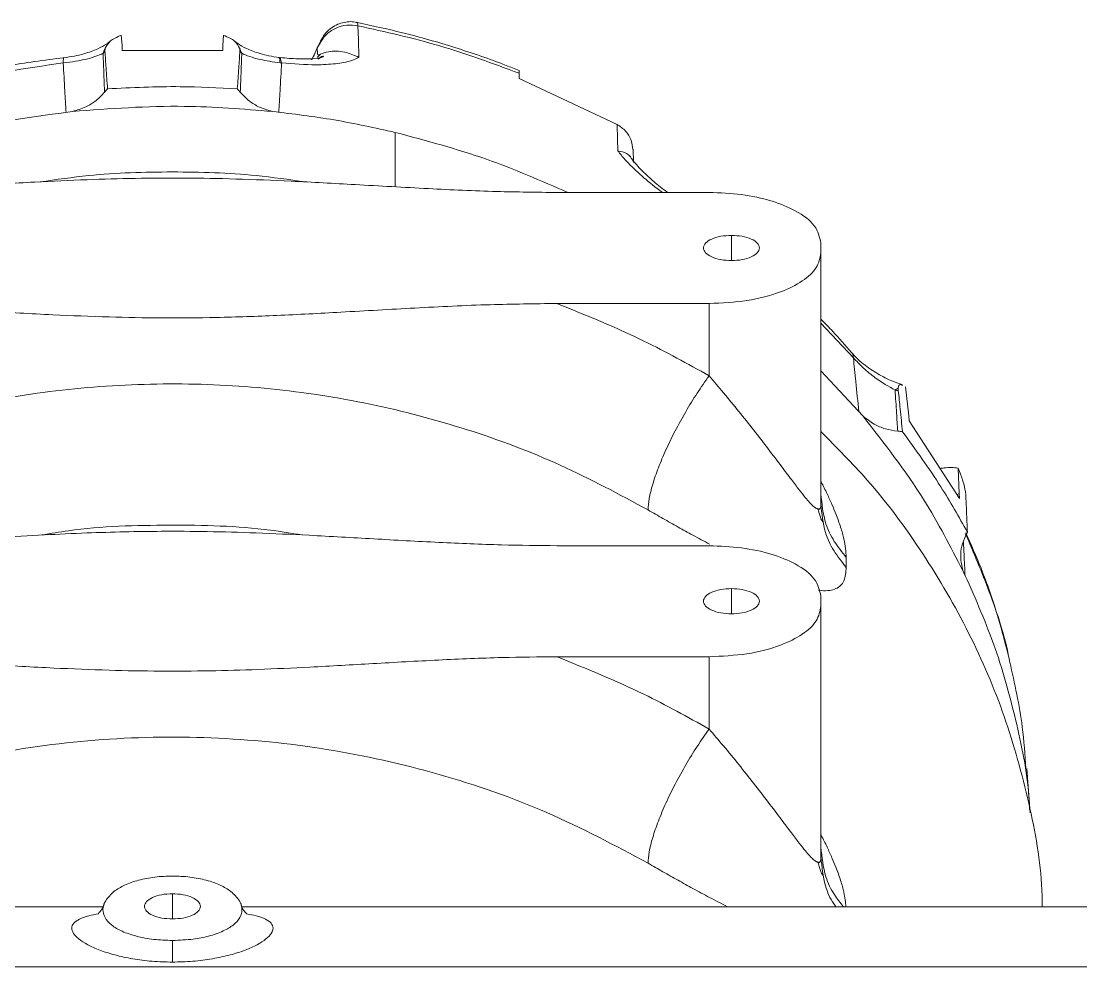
# Model space of a CAD drawing. Header units: millimetres. Extents: x 169 to 14583, y -399 to 10804.
# Drawn here: x 9237.4 to 9332.2, y 2976.8 to 3061.3 of the extents above; entities that cross this region are included whole.
import ezdxf

# ---------------------------------------------------------------- set-up
doc = ezdxf.new("R2010")
doc.units = ezdxf.units.MM
doc.header["$LTSCALE"] = 35

msp = doc.modelspace()

# ---------------------------------------------------------------- linework, layer by layer
at = {"color": 7, "linetype": 'Continuous', "lineweight": 18}
for p, q in [((9246.39, 3060.076), (9246.467, 3059.153)), ((9255.467, 3059.153), (9255.544, 3060.076)), ((9263.924, 3058.96), (9264.121, 3059.28)), ((9264.228, 3059.616), (9263.944, 3058.988)), ((9264.271, 3059.593), (9264.121, 3059.28)), ((9246.467, 3059.153), (9246.467, 3058.734)), ((9246.467, 3058.734), (9255.467, 3058.734)), ((9255.467, 3058.734), (9255.467, 3059.153)), ((9263.666, 3058.38), (9263.396, 3057.891)), ((9263.575, 3058.147), (9263.924, 3058.96)), ((9263.79, 3058.649), (9263.673, 3058.391)), ((9263.946, 3058.126), (9264.215, 3058.385)), ((9260.539, 3057.996), (9260.606, 3058.083)), ((9260.606, 3058.083), (9260.737, 3057.611)), ((9281.967, 3056.686), (9281.967, 3056.226)), ((9281.967, 3056.226), (9290.733, 3052.117)), ((9270.896, 3051.394), (9270.896, 3046.536)), ((9292.204, 3048.717), (9292.167, 3049.893)), ((9298.967, 3046.029), (9285.362, 3046.029)), ((9300.967, 3042.195), (9300.967, 3039.94)), ((9308.967, 3041.519), (9308.967, 3040.617)), ((9308.967, 3040.617), (9308.967, 3018.176)), ((9298.967, 3036.106), (9285.362, 3036.106)), ((9298.967, 3036.106), (9298.967, 3029.641)), ((9308.967, 3034.355), (9311.873, 3031.259)), ((9308.967, 3030.074), (9312.729, 3026.053)), ((9316.547, 3028.659), (9316.825, 3026.067)), ((9316.825, 3026.067), (9316.855, 3025.632)), ((9316.855, 3025.632), (9321.355, 3018.676)), ((9321.325, 3019.111), (9321.243, 3021.4)), ((9321.325, 3019.111), (9321.137, 3019.014)), ((9321.355, 3018.676), (9321.325, 3019.111)), ((9298.967, 3014.455), (9285.362, 3014.455)), ((9311.24, 3012.511), (9311.24, 3013.414)), ((9300.967, 3010.621), (9300.967, 3008.366)), ((9308.967, 3009.945), (9308.967, 3009.043)), ((9308.967, 2986.603), (9308.967, 3009.043)), ((9298.967, 3004.532), (9285.362, 3004.532)), ((9298.967, 2998.067), (9298.967, 3004.532)), ((9327.685, 2990.572), (9327.378, 2994.533)), ((9250.967, 2983.346), (9250.967, 2981.091)), ((9244.742, 2982.183), (9176.967, 2982.183)), ((9336.967, 2982.183), (9257.189, 2982.183)), ((9336.967, 2976.816), (9176.967, 2976.816))]:
    msp.add_line(p, q, dxfattribs=at)
at = {"color": 7, "linetype": 'Continuous', "lineweight": 18, "flags": 128}
for points in [[(9267.646, 3058.101), (9267.595, 3059.689), (9267.555, 3060.936)], [(9290.733, 3052.117), (9290.774, 3050.791), (9290.806, 3049.75)]]:
    msp.add_lwpolyline(points, dxfattribs=at)
at = {"color": 7, "linetype": 'Continuous', "lineweight": 18}
for points, knots in [([(9267.477, 3061.2), (9267.42, 3061.217), (9267.005, 3061.345), (9266.341, 3061.273), (9265.592, 3061.015), (9265.039, 3060.661), (9264.542, 3060.175), (9264.314, 3059.762), (9264.198, 3059.551)], [0, 0, 0, 0, 0.045296, 0.327135, 0.480915, 0.645208, 0.818758, 1, 1, 1, 1]), ([(9281.971, 3056.925), (9281.586, 3057.081), (9279.708, 3057.84), (9276.248, 3059.016), (9271.766, 3060.307), (9268.781, 3060.942), (9267.391, 3061.238)], [0, 0, 0, 0, 0.082324, 0.401747, 0.721234, 1, 1, 1, 1]), ([(9267.555, 3060.936), (9267.548, 3061.09), (9267.541, 3061.27), (9267.483, 3061.199), (9267.474, 3061.189)], [0, 0, 0, 0, 0.852207, 1, 1, 1, 1]), ([(9267.555, 3060.936), (9267.227, 3060.971), (9266.543, 3061.044), (9265.517, 3060.743), (9264.625, 3060.148), (9264.287, 3059.565), (9264.121, 3059.28)], [0, 0, 0, 0, 0.233564, 0.488077, 0.749122, 1, 1, 1, 1]), ([(9245.359, 3059.523), (9245.269, 3059.45), (9245.024, 3059.253), (9244.303, 3058.855), (9243.288, 3058.474), (9242.21, 3058.206), (9241.585, 3058.119), (9241.265, 3058.074)], [0, 0, 0, 0, 0.149107, 0.402694, 0.686012, 0.839236, 1, 1, 1, 1]), ([(9244.963, 3058.926), (9245.075, 3059.146), (9245.238, 3059.465), (9245.825, 3059.848), (9246.196, 3059.998), (9246.39, 3060.076)], [0, 0, 0, 0, 0.514025, 0.746052, 1, 1, 1, 1]), ([(9255.544, 3060.076), (9255.739, 3059.997), (9256.113, 3059.846), (9256.699, 3059.463), (9256.861, 3059.144), (9256.972, 3058.926)], [0, 0, 0, 0, 0.2557728, 0.4894538, 1, 1, 1, 1]), ([(9260.508, 3058.094), (9260.198, 3058.141), (9259.594, 3058.234), (9258.56, 3058.503), (9257.589, 3058.877), (9256.897, 3059.263), (9256.661, 3059.453), (9256.575, 3059.523)], [0, 0, 0, 0, 0.1610414, 0.3146051, 0.5986155, 0.8527273, 1, 1, 1, 1]), ([(9241.198, 3057.609), (9241.575, 3057.655), (9242.357, 3057.75), (9243.339, 3057.962), (9244.166, 3058.204), (9244.562, 3058.381), (9244.765, 3058.472)], [0, 0, 0, 0, 0.224267, 0.464742, 0.724441, 1, 1, 1, 1]), ([(9244.963, 3058.926), (9244.921, 3058.844), (9244.847, 3058.699), (9244.79, 3058.541), (9244.765, 3058.472)], [0, 0, 0, 0, 0.56, 1, 1, 1, 1]), ([(9244.765, 3058.472), (9244.796, 3058.508), (9244.85, 3058.571), (9244.907, 3058.633), (9244.932, 3058.661)], [0, 0, 0, 0, 0.559635, 1, 1, 1, 1]), ([(9244.765, 3058.472), (9244.789, 3057.822), (9244.833, 3056.662), (9244.877, 3055.5), (9244.897, 3054.989)], [0, 0, 0, 0, 0.56, 1, 1, 1, 1]), ([(9244.932, 3058.661), (9244.931, 3058.71), (9244.93, 3058.798), (9244.953, 3058.887), (9244.963, 3058.926)], [0, 0, 0, 0, 0.56449, 1, 1, 1, 1]), ([(9245.164, 3055.299), (9245.12, 3055.918), (9245.039, 3057.039), (9244.965, 3058.159), (9244.932, 3058.661)], [0, 0, 0, 0, 0.552692, 1, 1, 1, 1]), ([(9256.77, 3055.299), (9256.815, 3055.921), (9256.895, 3057.041), (9256.97, 3058.162), (9257.003, 3058.661)], [0, 0, 0, 0, 0.55491, 1, 1, 1, 1]), ([(9256.972, 3058.926), (9256.984, 3058.876), (9257.006, 3058.787), (9257.004, 3058.7), (9257.003, 3058.661)], [0, 0, 0, 0, 0.555438, 1, 1, 1, 1]), ([(9257.169, 3058.472), (9257.137, 3058.56), (9257.079, 3058.717), (9257.005, 3058.862), (9256.972, 3058.926)], [0, 0, 0, 0, 0.56, 1, 1, 1, 1]), ([(9257.003, 3058.661), (9257.034, 3058.626), (9257.091, 3058.564), (9257.145, 3058.5), (9257.169, 3058.472)], [0, 0, 0, 0, 0.560364, 1, 1, 1, 1]), ([(9257.037, 3054.989), (9257.062, 3055.64), (9257.107, 3056.801), (9257.15, 3057.962), (9257.169, 3058.472)], [0, 0, 0, 0, 0.56, 1, 1, 1, 1]), ([(9257.169, 3058.472), (9257.391, 3058.374), (9257.82, 3058.182), (9258.683, 3057.941), (9259.617, 3057.748), (9260.276, 3057.665), (9260.595, 3057.624)], [0, 0, 0, 0, 0.306594, 0.593498, 0.802796, 1, 1, 1, 1]), ([(9264.215, 3058.385), (9264.119, 3058.338), (9263.966, 3058.262), (9263.928, 3058.517), (9263.925, 3058.812), (9263.924, 3058.96)], [0, 0, 0, 0, 0.4516482, 0.7233051, 1, 1, 1, 1]), ([(9267.646, 3058.101), (9267.22, 3058.29), (9266.511, 3058.605), (9265.578, 3058.675), (9264.759, 3058.616), (9264.422, 3058.473), (9264.215, 3058.385)], [0, 0, 0, 0, 0.280541, 0.467233, 0.673991, 1, 1, 1, 1]), ([(9241.265, 3058.074), (9240.387, 3057.965), (9237.882, 3057.654), (9233.784, 3056.921), (9229.014, 3055.788), (9224.962, 3054.581), (9222.529, 3053.703), (9221.623, 3053.376)], [0, 0, 0, 0, 0.130428, 0.372378, 0.614359, 0.856323, 1, 1, 1, 1]), ([(9241.265, 3058.074), (9241.265, 3058.074), (9241.213, 3058.167), (9241.205, 3057.888), (9241.198, 3057.609)], [0, 0, 0, 0, 0.000727, 1, 1, 1, 1]), ([(9241.198, 3057.609), (9241.246, 3056.782), (9241.331, 3055.305), (9241.422, 3053.828), (9241.462, 3053.179)], [0, 0, 0, 0, 0.559999, 1, 1, 1, 1]), ([(9260.468, 3058.069), (9260.495, 3058.062), (9260.557, 3058.047), (9260.581, 3057.777), (9260.595, 3057.624)], [0, 0, 0, 0, 0.433483, 1, 1, 1, 1]), ([(9260.737, 3057.611), (9260.689, 3056.778), (9260.603, 3055.3), (9260.512, 3053.823), (9260.472, 3053.179)], [0, 0, 0, 0, 0.5636845, 1, 1, 1, 1]), ([(9260.595, 3057.624), (9260.621, 3057.621), (9260.669, 3057.616), (9260.716, 3057.612), (9260.737, 3057.611)], [0, 0, 0, 0, 0.560667, 1, 1, 1, 1]), ([(9264.229, 3058.083), (9264.221, 3058.081), (9264.203, 3058.077), (9263.941, 3058.024), (9263.306, 3057.963), (9262.134, 3057.955), (9261.144, 3058.038), (9260.605, 3058.083)], [0, 0, 0, 0, 0.07732, 0.171732, 0.394242, 0.669687, 1, 1, 1, 1]), ([(9260.737, 3057.611), (9261.788, 3057.527), (9263.497, 3057.391), (9265.576, 3057.513), (9266.877, 3057.741), (9267.433, 3058.001), (9267.646, 3058.101)], [0, 0, 0, 0, 0.381617, 0.620152, 0.85456, 1, 1, 1, 1]), ([(9264.01, 3057.958), (9264.143, 3058.076), (9264.302, 3058.217), (9264.479, 3058.232), (9264.482, 3058.212), (9264.447, 3058.18), (9264.373, 3058.138), (9264.27, 3058.1), (9264.228, 3058.084)], [0, 0, 0, 0, 0.566969, 0.679038, 0.770719, 0.826288, 0.929455, 1, 1, 1, 1]), ([(9281.967, 3056.686), (9281.968, 3056.834), (9281.968, 3056.996), (9281.968, 3056.924), (9281.968, 3056.918)], [0, 0, 0, 0, 0.9074463, 1, 1, 1, 1]), ([(9245.164, 3055.299), (9247.331, 3055.401), (9251.201, 3055.584), (9255.068, 3055.386), (9256.77, 3055.299)], [0, 0, 0, 0, 0.559973, 1, 1, 1, 1]), ([(9242.026, 3053.271), (9242.434, 3053.389), (9243.199, 3053.612), (9244.18, 3054.219), (9244.658, 3054.732), (9244.897, 3054.989)], [0, 0, 0, 0, 0.3644277, 0.6822457, 1, 1, 1, 1]), ([(9244.897, 3054.989), (9244.945, 3055.048), (9245.032, 3055.153), (9245.124, 3055.254), (9245.164, 3055.299)], [0, 0, 0, 0, 0.559996, 1, 1, 1, 1]), ([(9256.77, 3055.299), (9256.821, 3055.242), (9256.913, 3055.141), (9256.999, 3055.036), (9257.037, 3054.989)], [0, 0, 0, 0, 0.559996, 1, 1, 1, 1]), ([(9257.037, 3054.989), (9257.264, 3054.744), (9257.716, 3054.255), (9258.685, 3053.633), (9259.466, 3053.402), (9259.908, 3053.271)], [0, 0, 0, 0, 0.3023538, 0.6046314, 1, 1, 1, 1]), ([(9242.026, 3053.271), (9245.365, 3053.521), (9251.329, 3053.967), (9257.287, 3053.483), (9259.908, 3053.271)], [0, 0, 0, 0, 0.559867, 1, 1, 1, 1]), ([(9220.471, 3048.116), (9222.411, 3048.813), (9226.289, 3050.205), (9233.464, 3052.09), (9238.778, 3052.823), (9242.026, 3053.271)], [0, 0, 0, 0, 0.280188, 0.560027, 1, 1, 1, 1]), ([(9290.733, 3052.117), (9291.008, 3051.929), (9291.567, 3051.547), (9292.045, 3050.717), (9292.109, 3050.129), (9292.138, 3049.857)], [0, 0, 0, 0, 0.342524, 0.695805, 1, 1, 1, 1]), ([(9270.896, 3051.394), (9273.645, 3050.665), (9278.956, 3049.256), (9283.931, 3047.08), (9286.331, 3046.029)], [0, 0, 0, 0, 0.517472, 1, 1, 1, 1]), ([(9290.806, 3049.75), (9291.089, 3049.688), (9291.566, 3049.584), (9291.799, 3049.351), (9291.894, 3049.256)], [0, 0, 0, 0, 0.594356, 1, 1, 1, 1]), ([(9290.806, 3049.75), (9291.013, 3049.488), (9291.544, 3048.817), (9292.755, 3047.665), (9293.931, 3046.653), (9294.647, 3046.143), (9294.806, 3046.029)], [0, 0, 0, 0, 0.21548, 0.552379, 0.900603, 1, 1, 1, 1]), ([(9295.267, 3046.029), (9295.241, 3046.048), (9294.806, 3046.356), (9294.116, 3046.926), (9293.328, 3047.62), (9292.816, 3048.122), (9292.398, 3048.583), (9292.084, 3048.974), (9291.937, 3049.205), (9291.924, 3049.259), (9291.919, 3049.277)], [0, 0, 0, 0, 0.018356, 0.297115, 0.491275, 0.619673, 0.76782, 0.855319, 0.952378, 1, 1, 1, 1]), ([(9285.362, 3046.029), (9283.566, 3046.049), (9279.724, 3046.09), (9273.707, 3046.37), (9267.587, 3046.718), (9261.849, 3047.041), (9256.766, 3047.247), (9252.107, 3047.334), (9247.668, 3047.305), (9243.198, 3047.176), (9238.341, 3046.947), (9232.957, 3046.639), (9227.236, 3046.318), (9221.743, 3046.081), (9218.207, 3046.046), (9216.572, 3046.029)], [0, 0, 0, 0, 0.077988, 0.166883, 0.26249, 0.345994, 0.417975, 0.48409, 0.548444, 0.610707, 0.678572, 0.760501, 0.846421, 0.928994, 1, 1, 1, 1]), ([(9262.841, 3046.972), (9261.382, 3047.183), (9257.454, 3047.749), (9250.967, 3047.934), (9244.491, 3047.749), (9240.574, 3047.185), (9239.125, 3046.976)], [0, 0, 0, 0, 0.185996, 0.500669, 0.815341, 1, 1, 1, 1]), ([(9298.967, 3046.029), (9299.944, 3045.992), (9301.898, 3045.916), (9304.584, 3045.325), (9306.901, 3044.385), (9308.62, 3043.077), (9308.851, 3042.038), (9308.967, 3041.519)], [0, 0, 0, 0, 0.186781, 0.373563, 0.560344, 0.780172, 1, 1, 1, 1]), ([(9300.967, 3042.195), (9300.64, 3042.178), (9299.986, 3042.144), (9299.153, 3041.884), (9298.597, 3041.511), (9298.402, 3041.068), (9298.597, 3040.624), (9299.153, 3040.252), (9299.986, 3039.991), (9300.64, 3039.957), (9300.967, 3039.94)], [0, 0, 0, 0, 0.125, 0.25, 0.375, 0.5, 0.625, 0.75, 0.875, 1, 1, 1, 1]), ([(9300.967, 3039.94), (9301.294, 3039.957), (9301.949, 3039.991), (9302.781, 3040.252), (9303.337, 3040.624), (9303.532, 3041.068), (9303.337, 3041.511), (9302.781, 3041.884), (9301.949, 3042.144), (9301.294, 3042.178), (9300.967, 3042.195)], [0, 0, 0, 0, 0.125, 0.25, 0.375, 0.5, 0.625, 0.75, 0.875, 1, 1, 1, 1]), ([(9308.967, 3040.617), (9308.884, 3040.176), (9308.717, 3039.294), (9307.406, 3038.083), (9305.321, 3037.038), (9302.422, 3036.263), (9300.119, 3036.158), (9298.967, 3036.106)], [0, 0, 0, 0, 0.186781, 0.373563, 0.560344, 0.780172, 1, 1, 1, 1]), ([(9285.362, 3036.106), (9283.373, 3036.082), (9279.123, 3036.032), (9272.685, 3035.709), (9266.334, 3035.341), (9260.428, 3035.028), (9255.066, 3034.839), (9250.06, 3034.798), (9245.17, 3034.887), (9239.979, 3035.1), (9234.197, 3035.421), (9227.872, 3035.797), (9223.476, 3035.957), (9221.24, 3036.039)], [0, 0, 0, 0, 0.092653, 0.197984, 0.301451, 0.391045, 0.475, 0.551865, 0.624126, 0.70288, 0.794582, 0.895534, 1, 1, 1, 1]), ([(9285.362, 3036.106), (9287.987, 3035.043), (9292.677, 3033.143), (9297.045, 3030.711), (9298.967, 3029.641)], [0, 0, 0, 0, 0.559886, 1, 1, 1, 1]), ([(9311.701, 3031.724), (9311.155, 3032.361), (9310.281, 3033.379), (9309.326, 3034.336), (9308.967, 3034.695)], [0, 0, 0, 0, 0.624573, 1, 1, 1, 1]), ([(9311.873, 3031.259), (9311.858, 3031.437), (9311.842, 3031.627), (9311.703, 3031.713), (9311.694, 3031.718)], [0, 0, 0, 0, 0.937741, 1, 1, 1, 1]), ([(9316.273, 3028.842), (9315.981, 3028.938), (9315.25, 3029.18), (9314.035, 3029.795), (9312.943, 3030.535), (9312.167, 3031.211), (9311.855, 3031.555), (9311.698, 3031.727)], [0, 0, 0, 0, 0.179097, 0.448362, 0.722482, 0.860857, 1, 1, 1, 1]), ([(9312.358, 3026.443), (9312.267, 3027.337), (9312.104, 3028.945), (9311.944, 3030.548), (9311.873, 3031.259)], [0, 0, 0, 0, 0.556314, 1, 1, 1, 1]), ([(9311.873, 3031.259), (9312.163, 3030.945), (9312.768, 3030.29), (9314.104, 3029.226), (9315.022, 3028.697), (9315.604, 3028.362)], [0, 0, 0, 0, 0.25222, 0.525804, 1, 1, 1, 1]), ([(9298.967, 3029.641), (9299.398, 3029.136), (9300.32, 3028.056), (9301.657, 3026.43), (9302.994, 3024.75), (9304.277, 3023.084), (9305.39, 3021.614), (9306.302, 3020.391), (9307.006, 3019.47), (9307.674, 3018.627), (9308.178, 3018.064), (9308.533, 3017.778), (9308.754, 3017.683), (9308.929, 3017.745), (9308.955, 3018.036), (9308.967, 3018.176)], [0, 0, 0, 0, 0.088313, 0.188898, 0.293988, 0.401957, 0.513435, 0.598159, 0.673566, 0.738466, 0.830545, 0.869949, 0.905354, 0.954508, 1, 1, 1, 1]), ([(9315.89, 3028.566), (9315.837, 3028.533), (9315.743, 3028.474), (9315.647, 3028.396), (9315.604, 3028.362)], [0, 0, 0, 0, 0.56, 1, 1, 1, 1]), ([(9315.604, 3028.362), (9315.647, 3027.677), (9315.723, 3026.455), (9315.799, 3025.232), (9315.833, 3024.693)], [0, 0, 0, 0, 0.56, 1, 1, 1, 1]), ([(9315.604, 3028.362), (9315.658, 3028.354), (9315.754, 3028.34), (9315.849, 3028.324), (9315.891, 3028.317)], [0, 0, 0, 0, 0.559634, 1, 1, 1, 1]), ([(9315.891, 3028.317), (9315.887, 3028.369), (9315.88, 3028.461), (9315.887, 3028.534), (9315.89, 3028.566)], [0, 0, 0, 0, 0.56449, 1, 1, 1, 1]), ([(9315.89, 3028.566), (9315.921, 3028.725), (9315.962, 3028.936), (9316.195, 3028.816), (9316.253, 3028.786)], [0, 0, 0, 0, 0.752335, 1, 1, 1, 1]), ([(9316.267, 3024.641), (9316.197, 3025.32), (9316.07, 3026.547), (9315.946, 3027.77), (9315.891, 3028.317)], [0, 0, 0, 0, 0.552692, 1, 1, 1, 1]), ([(9312.729, 3026.053), (9314.641, 3023.597), (9318.057, 3019.21), (9320.566, 3014.364), (9321.671, 3012.231)], [0, 0, 0, 0, 0.559867, 1, 1, 1, 1]), ([(9312.729, 3026.053), (9313.049, 3025.797), (9313.647, 3025.317), (9314.726, 3024.862), (9315.464, 3024.749), (9315.833, 3024.693)], [0, 0, 0, 0, 0.364428, 0.682246, 1, 1, 1, 1]), ([(9328.766, 2982.183), (9328.758, 2982.685), (9328.709, 2985.795), (9327.652, 2991.521), (9325.534, 2999.226), (9322.34, 3006.71), (9318.203, 3013.799), (9313.759, 3019.848), (9310.371, 3023.245), (9308.967, 3024.653)], [0, 0, 0, 0, 0.0321015, 0.1988778, 0.369054, 0.5392302, 0.7094064, 0.8795826, 1, 1, 1, 1]), ([(9315.833, 3024.693), (9315.914, 3024.685), (9316.059, 3024.67), (9316.203, 3024.65), (9316.267, 3024.641)], [0, 0, 0, 0, 0.559996, 1, 1, 1, 1]), ([(9316.267, 3024.641), (9317.449, 3023.018), (9319.562, 3020.118), (9321.303, 3017.03), (9322.069, 3015.671)], [0, 0, 0, 0, 0.559973, 1, 1, 1, 1]), ([(9321.243, 3021.4), (9320.855, 3021.432), (9320.368, 3021.472), (9319.748, 3021.377), (9319.621, 3021.357)], [0, 0, 0, 0, 0.794915, 1, 1, 1, 1]), ([(9321.243, 3021.4), (9321.327, 3021.188), (9321.489, 3020.78), (9321.748, 3020.003), (9321.834, 3019.577), (9321.894, 3019.284)], [0, 0, 0, 0, 0.252752, 0.486638, 1, 1, 1, 1]), ([(9311.24, 3013.414), (9311.201, 3013.929), (9311.141, 3014.724), (9310.745, 3016.108), (9310.371, 3017.156), (9309.955, 3018.164), (9309.514, 3019.117), (9309.178, 3019.805), (9308.974, 3020.178), (9308.967, 3020.191)], [0, 0, 0, 0, 0.296746, 0.457735, 0.625946, 0.738427, 0.861581, 0.995115, 1, 1, 1, 1]), ([(9311.24, 3013.414), (9310.862, 3013.877), (9310.106, 3014.803), (9309.2, 3016.707), (9309.056, 3018.179), (9308.967, 3019.079)], [0, 0, 0, 0, 0.28028, 0.56056, 1, 1, 1, 1]), ([(9321.894, 3019.284), (9321.903, 3019.224), (9321.919, 3019.116), (9321.924, 3019.026), (9321.927, 3018.987)], [0, 0, 0, 0, 0.555438, 1, 1, 1, 1]), ([(9322.069, 3015.671), (9322.044, 3016.283), (9321.998, 3017.386), (9321.948, 3018.494), (9321.927, 3018.987)], [0, 0, 0, 0, 0.55491, 1, 1, 1, 1]), ([(9293.513, 3017.65), (9293.956, 3017.394), (9294.86, 3016.872), (9296.194, 3016.121), (9297.595, 3015.347), (9298.515, 3014.854), (9299.012, 3014.588)], [0, 0, 0, 0, 0.232638, 0.473542, 0.715787, 1, 1, 1, 1]), ([(9309.128, 3016.583), (9309.059, 3016.691), (9308.921, 3016.908), (9308.776, 3017.504), (9308.704, 3017.801)], [0, 0, 0, 0, 0.500668, 1, 1, 1, 1]), ([(9311.24, 3012.511), (9310.844, 3012.999), (9310.064, 3013.96), (9309.184, 3015.875), (9309.048, 3017.318), (9308.967, 3018.176)], [0, 0, 0, 0, 0.2945073, 0.5803274, 1, 1, 1, 1]), ([(9285.362, 3014.455), (9283.711, 3014.472), (9280.183, 3014.507), (9274.715, 3014.745), (9268.986, 3015.063), (9263.534, 3015.378), (9258.575, 3015.608), (9254.163, 3015.733), (9250.251, 3015.755), (9246.659, 3015.704), (9243.173, 3015.595), (9239.4, 3015.426), (9235.232, 3015.196), (9230.691, 3014.935), (9225.983, 3014.681), (9222.788, 3014.574), (9221.24, 3014.522)], [0, 0, 0, 0, 0.076892, 0.164334, 0.255726, 0.345821, 0.420362, 0.48789, 0.551681, 0.602534, 0.65523, 0.714436, 0.77917, 0.85078, 0.927729, 1, 1, 1, 1]), ([(9262.546, 3015.415), (9261.609, 3015.57), (9257.704, 3016.217), (9250.695, 3016.355), (9243.839, 3016.187), (9240.09, 3015.547), (9239.305, 3015.414)], [0, 0, 0, 0, 0.122323, 0.509868, 0.897413, 1, 1, 1, 1]), ([(9322.069, 3015.671), (9322.04, 3015.603), (9321.987, 3015.481), (9321.929, 3015.362), (9321.903, 3015.31)], [0, 0, 0, 0, 0.5599958, 1, 1, 1, 1]), ([(9321.903, 3015.31), (9321.778, 3015.012), (9321.529, 3014.417), (9321.411, 3013.358), (9321.577, 3012.639), (9321.671, 3012.231)], [0, 0, 0, 0, 0.302352, 0.604629, 1, 1, 1, 1]), ([(9321.712, 3014.785), (9321.731, 3014.413), (9321.782, 3013.4), (9321.832, 3012.389), (9321.863, 3011.75)], [0, 0, 0, 0, 0.366728, 1, 1, 1, 1]), ([(9321.911, 3015.502), (9322.639, 3013.791), (9324.189, 3010.152), (9325.44, 3006.295), (9325.844, 3004.16), (9325.863, 3004.06)], [0, 0, 0, 0, 0.4581815, 0.9745672, 1, 1, 1, 1]), ([(9325.843, 3004.214), (9325.499, 3005.552), (9324.786, 3008.327), (9323.469, 3012.128), (9322.401, 3014.546), (9321.938, 3015.594)], [0, 0, 0, 0, 0.345146, 0.716163, 1, 1, 1, 1]), ([(9298.967, 3014.455), (9299.944, 3014.418), (9301.898, 3014.343), (9304.584, 3013.751), (9306.901, 3012.811), (9308.62, 3011.503), (9308.851, 3010.464), (9308.967, 3009.945)], [0, 0, 0, 0, 0.186781, 0.373563, 0.560344, 0.780172, 1, 1, 1, 1]), ([(9308.757, 3010.487), (9308.836, 3010.473), (9309.213, 3010.409), (9309.739, 3010.438), (9310.488, 3010.637), (9311.104, 3011.185), (9311.196, 3012.081), (9311.24, 3012.511)], [0, 0, 0, 0, 0.049137, 0.236956, 0.402089, 0.712493, 1, 1, 1, 1]), ([(9321.671, 3012.231), (9322.64, 3010.06), (9324.576, 3005.724), (9326.451, 2998.927), (9327.478, 2993.958), (9327.613, 2991.257), (9327.632, 2990.882)], [0, 0, 0, 0, 0.3168638, 0.6329501, 0.949041, 1, 1, 1, 1]), ([(9300.967, 3010.621), (9300.64, 3010.604), (9299.986, 3010.571), (9299.153, 3010.31), (9298.597, 3009.937), (9298.402, 3009.494), (9298.597, 3009.05), (9299.153, 3008.678), (9299.986, 3008.417), (9300.64, 3008.383), (9300.967, 3008.366)], [0, 0, 0, 0, 0.125, 0.25, 0.375, 0.5, 0.625, 0.75, 0.875, 1, 1, 1, 1]), ([(9300.967, 3008.366), (9301.294, 3008.383), (9301.949, 3008.417), (9302.781, 3008.678), (9303.337, 3009.05), (9303.532, 3009.494), (9303.337, 3009.937), (9302.781, 3010.31), (9301.949, 3010.571), (9301.294, 3010.604), (9300.967, 3010.621)], [0, 0, 0, 0, 0.125, 0.25, 0.375, 0.5, 0.625, 0.75, 0.875, 1, 1, 1, 1]), ([(9308.967, 3009.043), (9308.884, 3008.602), (9308.717, 3007.72), (9307.406, 3006.509), (9305.321, 3005.464), (9302.422, 3004.689), (9300.119, 3004.584), (9298.967, 3004.532)], [0, 0, 0, 0, 0.186781, 0.373563, 0.560344, 0.780172, 1, 1, 1, 1]), ([(9216.572, 3004.532), (9218.368, 3004.513), (9222.211, 3004.471), (9228.227, 3004.192), (9234.348, 3003.843), (9240.085, 3003.521), (9245.168, 3003.315), (9249.827, 3003.227), (9254.266, 3003.256), (9258.736, 3003.385), (9263.593, 3003.614), (9268.977, 3003.922), (9274.698, 3004.244), (9280.191, 3004.48), (9283.727, 3004.516), (9285.362, 3004.532)], [0, 0, 0, 0, 0.077987, 0.166888, 0.262494, 0.345998, 0.417977, 0.484092, 0.548445, 0.610707, 0.678572, 0.7605, 0.84642, 0.928995, 1, 1, 1, 1]), ([(9285.362, 3004.532), (9287.987, 3003.469), (9292.677, 3001.569), (9297.045, 2999.137), (9298.967, 2998.067)], [0, 0, 0, 0, 0.559886, 1, 1, 1, 1]), ([(9325.863, 3004.06), (9326.294, 3002.132), (9326.998, 2998.98), (9327.218, 2995.773), (9327.303, 2994.527)], [0, 0, 0, 0, 0.6112661, 1, 1, 1, 1]), ([(9298.967, 2998.067), (9299.398, 2997.562), (9300.32, 2996.482), (9301.657, 2994.856), (9302.994, 2993.176), (9304.277, 2991.51), (9305.39, 2990.04), (9306.302, 2988.817), (9307.006, 2987.896), (9307.674, 2987.053), (9308.178, 2986.491), (9308.533, 2986.204), (9308.754, 2986.109), (9308.929, 2986.171), (9308.955, 2986.462), (9308.967, 2986.603)], [0, 0, 0, 0, 0.088313, 0.188898, 0.293988, 0.401957, 0.513435, 0.598159, 0.673566, 0.738466, 0.830545, 0.869949, 0.905354, 0.954508, 1, 1, 1, 1]), ([(9311.195, 2982.183), (9311.162, 2982.592), (9311.107, 2983.282), (9310.744, 2984.536), (9310.371, 2985.582), (9309.954, 2986.59), (9309.514, 2987.543), (9309.178, 2988.232), (9308.974, 2988.604), (9308.967, 2988.617)], [0, 0, 0, 0, 0.250121, 0.421784, 0.601146, 0.721085, 0.852405, 0.994791, 1, 1, 1, 1]), ([(9310.982, 2982.183), (9310.697, 2982.535), (9310.037, 2983.353), (9309.204, 2985.135), (9309.057, 2986.606), (9308.967, 2987.505)], [0, 0, 0, 0, 0.2281729, 0.5287448, 1, 1, 1, 1]), ([(9310.313, 2982.183), (9310.248, 2982.268), (9309.814, 2982.835), (9309.205, 2984.312), (9309.056, 2985.748), (9308.967, 2986.603)], [0, 0, 0, 0, 0.06658, 0.444741, 1, 1, 1, 1]), ([(9293.513, 2986.076), (9293.956, 2985.82), (9294.86, 2985.298), (9296.195, 2984.546), (9297.592, 2983.776), (9299.081, 2982.972), (9300.08, 2982.455), (9300.606, 2982.183)], [0, 0, 0, 0, 0.176868, 0.36002, 0.544192, 0.760271, 1, 1, 1, 1]), ([(9309.128, 2985.009), (9309.059, 2985.117), (9308.921, 2985.334), (9308.776, 2985.93), (9308.704, 2986.227)], [0, 0, 0, 0, 0.500668, 1, 1, 1, 1]), ([(9245.741, 2983.549), (9246.036, 2983.747), (9246.627, 2984.145), (9247.91, 2984.582), (9249.38, 2984.862), (9250.967, 2984.957), (9252.554, 2984.862), (9254.024, 2984.582), (9255.308, 2984.145), (9255.898, 2983.747), (9256.193, 2983.549)], [0, 0, 0, 0, 0.125, 0.25, 0.375, 0.5, 0.625, 0.75, 0.875, 1, 1, 1, 1]), ([(9250.967, 2979.172), (9250.403, 2979.189), (9249.28, 2979.225), (9247.74, 2979.523), (9246.438, 2979.96), (9245.471, 2980.537), (9244.864, 2981.212), (9244.686, 2981.962), (9244.928, 2982.77), (9245.459, 2983.279), (9245.741, 2983.549)], [0, 0, 0, 0, 0.125471, 0.249485, 0.367555, 0.484188, 0.602406, 0.723284, 0.853287, 1, 1, 1, 1]), ([(9256.193, 2983.549), (9256.475, 2983.281), (9257.01, 2982.773), (9257.248, 2981.963), (9257.07, 2981.212), (9256.476, 2980.549), (9255.514, 2979.973), (9254.277, 2979.545), (9252.72, 2979.236), (9251.598, 2979.195), (9250.967, 2979.172)], [0, 0, 0, 0, 0.145867, 0.276758, 0.397732, 0.515945, 0.625727, 0.750613, 0.859883, 1, 1, 1, 1]), ([(9250.967, 2981.091), (9250.64, 2981.108), (9249.986, 2981.142), (9249.153, 2981.403), (9248.598, 2981.776), (9248.402, 2982.219), (9248.598, 2982.662), (9249.153, 2983.035), (9249.985, 2983.295), (9250.64, 2983.329), (9250.967, 2983.346)], [0, 0, 0, 0, 0.125025, 0.249996, 0.374988, 0.499988, 0.624981, 0.749981, 0.874839, 1, 1, 1, 1]), ([(9250.967, 2983.346), (9251.294, 2983.329), (9251.948, 2983.295), (9252.781, 2983.035), (9253.336, 2982.662), (9253.533, 2982.219), (9253.336, 2981.776), (9252.781, 2981.403), (9251.949, 2981.142), (9251.295, 2981.108), (9250.967, 2981.091)], [0, 0, 0, 0, 0.125025, 0.249996, 0.374988, 0.499988, 0.624981, 0.749981, 0.874839, 1, 1, 1, 1]), ([(9250.967, 2977.233), (9250.358, 2977.248), (9249.143, 2977.276), (9247.402, 2977.508), (9245.807, 2977.851), (9244.445, 2978.292), (9243.344, 2978.786), (9242.553, 2979.302), (9242.067, 2979.81), (9241.913, 2980.289), (9242.085, 2980.72), (9242.609, 2981.086), (9243.356, 2981.369), (9244.054, 2981.495), (9244.364, 2981.551)], [0, 0, 0, 0, 0.0897953, 0.1791846, 0.2669416, 0.353691, 0.436491, 0.5185575, 0.5990547, 0.6796512, 0.7618073, 0.8454803, 0.931499, 1, 1, 1, 1]), ([(9244.836, 2982.461), (9244.827, 2982.405), (9244.78, 2982.107), (9244.517, 2981.756), (9244.315, 2981.548), (9244.362, 2981.548), (9244.375, 2981.548)], [0, 0, 0, 0, 0.100397, 0.540155, 0.871673, 1, 1, 1, 1]), ([(9257.596, 2981.546), (9257.899, 2981.491), (9258.59, 2981.367), (9259.334, 2981.087), (9259.853, 2980.721), (9260.021, 2980.29), (9259.867, 2979.81), (9259.381, 2979.302), (9258.59, 2978.786), (9257.496, 2978.294), (9256.139, 2977.857), (9254.544, 2977.516), (9252.798, 2977.278), (9251.576, 2977.248), (9250.967, 2977.233)], [0, 0, 0, 0, 0.067217, 0.152876, 0.236289, 0.319256, 0.399989, 0.480652, 0.562861, 0.645836, 0.731388, 0.819343, 0.910094, 1, 1, 1, 1]), ([(9257.569, 2981.541), (9257.581, 2981.541), (9257.629, 2981.54), (9257.432, 2981.735), (9257.164, 2982.088), (9257.113, 2982.397), (9257.102, 2982.462)], [0, 0, 0, 0, 0.109178, 0.43954, 0.881311, 1, 1, 1, 1]), ([(9250.967, 2977.233), (9250.967, 2977.345), (9250.967, 2977.577), (9250.967, 2978.203), (9250.967, 2978.801), (9250.967, 2979.172)], [0, 0, 0, 0, 0.262461, 0.542717, 1, 1, 1, 1])]:
    msp.add_open_spline(points, degree=3, knots=knots, dxfattribs=at)
for points in [[(9267.555, 3060.936), (9270.016, 3060.388), (9274.939, 3059.292), (9279.625, 3057.555), (9281.967, 3056.686)], [(9221.444, 3052.885), (9224.647, 3053.968), (9231.054, 3056.133), (9237.817, 3057.117), (9241.198, 3057.609)], [(9259.908, 3053.271), (9261.759, 3053.047), (9265.46, 3052.6), (9269.084, 3051.796), (9270.896, 3051.394)], [(9224.094, 3024.656), (9226.962, 3025.499), (9232.699, 3027.186), (9241.646, 3028.566), (9250.694, 3029.077), (9259.751, 3028.631), (9268.691, 3027.261), (9277.382, 3024.959), (9285.758, 3021.831), (9290.928, 3019.044), (9293.513, 3017.65)], [(9293.513, 3017.65), (9293.533, 3017.973), (9293.573, 3018.619), (9293.898, 3019.916), (9294.402, 3021.392), (9295.086, 3023.017), (9295.917, 3024.723), (9296.866, 3026.441), (9297.896, 3028.122), (9298.61, 3029.135), (9298.967, 3029.641)], [(9293.513, 2986.076), (9293.533, 2986.399), (9293.573, 2987.045), (9293.898, 2988.342), (9294.402, 2989.818), (9295.086, 2991.443), (9295.917, 2993.149), (9296.866, 2994.868), (9297.896, 2996.548), (9298.61, 2997.561), (9298.967, 2998.067)], [(9214.393, 2989.217), (9217.513, 2990.56), (9223.752, 2993.247), (9233.765, 2995.826), (9244.037, 2997.279), (9254.443, 2997.479), (9264.788, 2996.456), (9274.874, 2994.195), (9284.592, 2990.832), (9290.539, 2987.662), (9293.513, 2986.076)]]:
    msp.add_open_spline(points, degree=3, dxfattribs=at)

doc.saveas('drawing.dxf')
